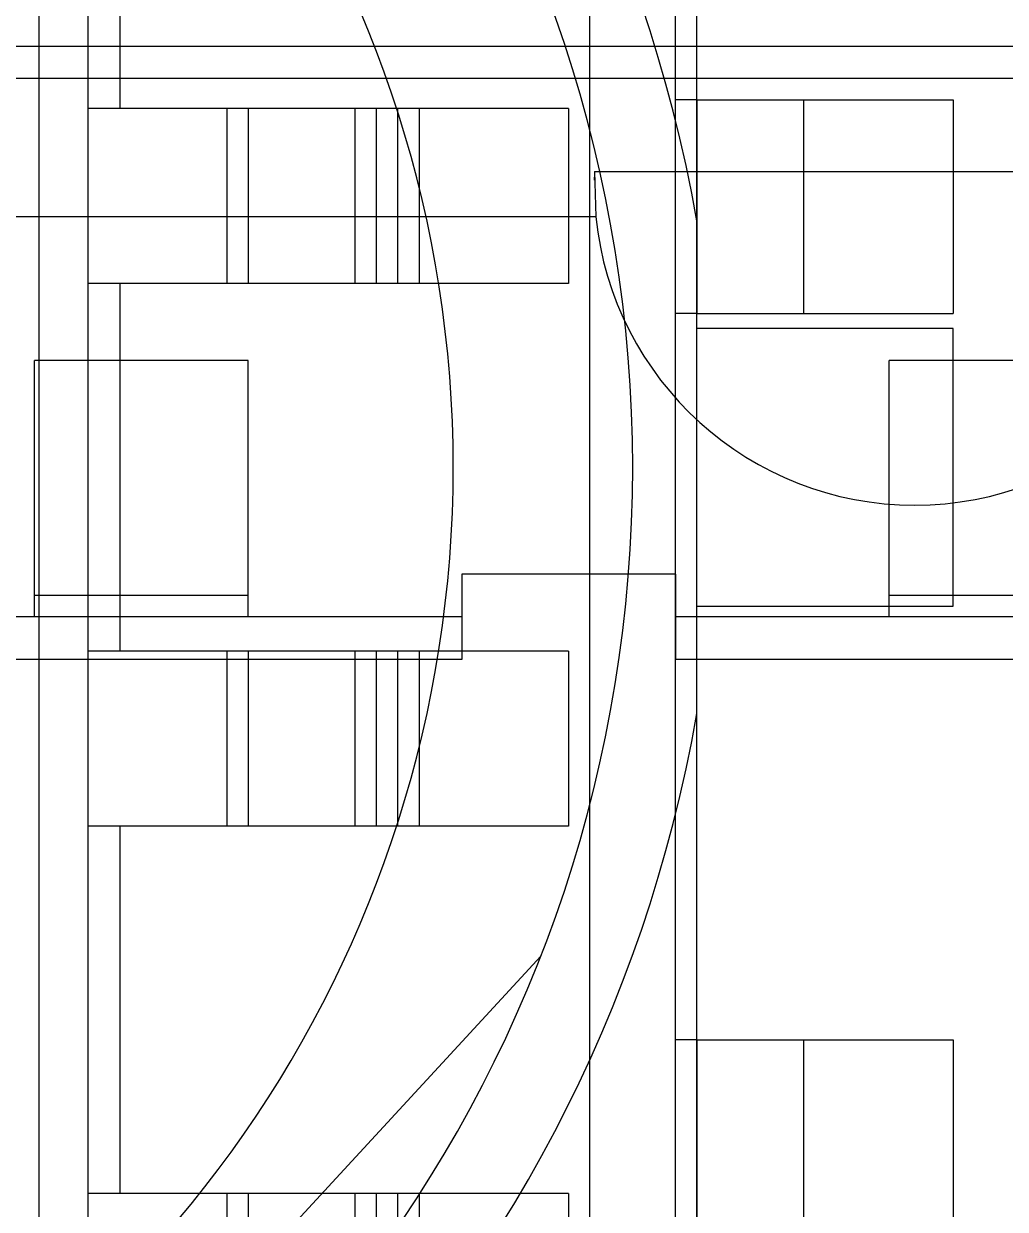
# Model space of a CAD drawing. Extents: x -10 to 102, y -14 to 43.
# Drawn here: x 1.725 to 4.022, y -1.737 to 1.038 of the extents above; entities that cross this region are included whole.
import ezdxf

# ---------------------------------------------------------------- set-up
doc = ezdxf.new("R2010")
doc.units = 0
doc.layers.get('0').update_dxf_attribs({"linetype": 'continuous'})

# ---------------------------------------------------------------- blocks, each defined once
blk = doc.blocks.new('PART__FEATURE008')
at = {"color": 0}
for p, q in [((1.7602, 2.1801), (1.7602, -2.1801)), ((1.875, 1.7), (1.875, 0.84)), ((1.95, 1.7), (1.95, 0.84)), ((1.875, 0.84), (1.875, 0.43)), ((1.95, 0.84), (1.875, 0.84)), ((2.25, 0.84), (1.95, 0.84)), ((2.25, 0.84), (2.25, 0.43)), ((2.55, 0.84), (2.55, 0.43)), ((3, 0.84), (2.65, 0.84)), ((2.65, 0.84), (2.65, 0.43)), ((3, 0.84), (3, 0.43)), ((1.875, 0.43), (1.875, -0.43)), ((1.95, 0.43), (1.875, 0.43)), ((1.95, 0.43), (1.95, -0.43)), ((2.25, 0.43), (1.95, 0.43)), ((3, 0.43), (2.65, 0.43)), ((1.875, -0.43), (1.875, -0.84)), ((1.95, -0.43), (1.875, -0.43)), ((2.25, -0.43), (1.95, -0.43)), ((2.25, -0.43), (2.25, -0.84)), ((2.55, -0.43), (2.55, -0.84)), ((3, -0.43), (2.65, -0.43)), ((2.65, -0.43), (2.65, -0.84)), ((3, -0.43), (3, -0.84)), ((1.875, -0.84), (1.875, -1.7)), ((1.95, -0.84), (1.875, -0.84)), ((1.95, -0.84), (1.95, -1.7)), ((2.25, -0.84), (1.95, -0.84)), ((3, -0.84), (2.65, -0.84)), ((1.875, -1.7), (1.875, -2.11)), ((1.95, -1.7), (1.875, -1.7)), ((2.25, -1.7), (1.95, -1.7)), ((2.25, -1.7), (2.25, -2.11)), ((2.55, -1.7), (2.55, -2.11)), ((2.55, -1.7), (2.55, -2.11)), ((3, -1.7), (2.65, -1.7)), ((2.65, -1.7), (2.65, -2.11)), ((3, -1.7), (3, -2.11))]:
    blk.add_line(p, q, dxfattribs=at)
for points in [[(2.55, 0.84), (2.25, 0.84)], [(2.65, 0.84), (2.55, 0.84)], [(2.55, 0.43), (2.25, 0.43)], [(2.65, 0.43), (2.55, 0.43)], [(2.55, -0.43), (2.25, -0.43)], [(2.65, -0.43), (2.55, -0.43)], [(2.55, -0.84), (2.25, -0.84)], [(2.65, -0.84), (2.55, -0.84)], [(2.55, -1.7), (2.25, -1.7)], [(2.65, -1.7), (2.55, -1.7)]]:
    blk.add_lwpolyline(points, dxfattribs=at)
blk = doc.blocks.new('PART__FEATURE009')
at = {"color": 0}
for p, q in [((6.985, 0.985), (0.635, 0.985)), ((6.91, 0.91), (0.71, 0.91)), ((3.0638, 0.5863), (1.0337, 0.5863))]:
    blk.add_line(p, q, dxfattribs=at)
for points in [[(3.0607, 0.6926), (3.0638, 0.5863)], [(3.0607, 0.6926), (4.5593, 0.6926)]]:
    blk.add_lwpolyline(points, dxfattribs=at)
for start, end in [(177.6098, 179.1832), (-174.2608, -90), (-90, -5.7392)]:
    blk.add_arc((3.81, 0.6613), 0.75, start, end, dxfattribs=at)
blk = doc.blocks.new('PART__FEATURE007')
at = {"color": 0}
for p, q in [((1.7602, 4.6801), (1.7602, -4.6801)), ((1.875, 1.7), (1.875, 0.84)), ((1.95, 1.7), (1.95, 0.84)), ((1.875, 0.84), (1.875, 0.43)), ((1.95, 0.84), (1.875, 0.84)), ((2.2, 0.84), (1.95, 0.84)), ((2.2, 0.84), (2.2, 0.43)), ((2.5, 0.84), (2.5, 0.43)), ((2.5, 0.84), (2.5, 0.43)), ((3, 0.84), (2.6, 0.84)), ((2.6, 0.84), (2.6, 0.43)), ((3, 0.84), (3, 0.43)), ((1.875, 0.43), (1.875, -0.43)), ((1.95, 0.43), (1.875, 0.43)), ((1.95, 0.43), (1.95, -0.43)), ((2.2, 0.43), (1.95, 0.43)), ((3, 0.43), (2.6, 0.43)), ((1.875, -0.43), (1.875, -0.84)), ((1.95, -0.43), (1.875, -0.43)), ((2.2, -0.43), (1.95, -0.43)), ((2.2, -0.43), (2.2, -0.84)), ((2.5, -0.43), (2.5, -0.84)), ((2.5, -0.43), (2.5, -0.84)), ((3, -0.43), (2.6, -0.43)), ((2.6, -0.43), (2.6, -0.84)), ((3, -0.43), (3, -0.84)), ((1.875, -0.84), (1.875, -1.7)), ((1.95, -0.84), (1.875, -0.84)), ((1.95, -0.84), (1.95, -1.7)), ((2.2, -0.84), (1.95, -0.84)), ((3, -0.84), (2.6, -0.84)), ((1.875, -1.7), (1.875, -2.11)), ((1.95, -1.7), (1.875, -1.7)), ((2.2, -1.7), (1.95, -1.7)), ((2.2, -1.7), (2.2, -2.11)), ((2.5, -1.7), (2.5, -2.11)), ((3, -1.7), (2.6, -1.7)), ((2.6, -1.7), (2.6, -2.11)), ((3, -1.7), (3, -2.11))]:
    blk.add_line(p, q, dxfattribs=at)
for points in [[(2.5, 0.84), (2.2, 0.84)], [(2.6, 0.84), (2.5, 0.84)], [(2.5, 0.43), (2.2, 0.43)], [(2.6, 0.43), (2.5, 0.43)], [(2.5, -0.43), (2.2, -0.43)], [(2.6, -0.43), (2.5, -0.43)], [(2.5, -0.84), (2.2, -0.84)], [(2.6, -0.84), (2.5, -0.84)], [(2.5, -1.7), (2.2, -1.7)], [(2.6, -1.7), (2.5, -1.7)]]:
    blk.add_lwpolyline(points, dxfattribs=at)
blk = doc.blocks.new('PART__FEATURE044')
at = {"color": 0}
for p, q in [((3.3, 0.5766), (3.3, 2.9)), ((3.3, -0.5766), (3.3, 0.5766)), ((3.9, 0.325), (3.3, 0.325)), ((3.9, -0.325), (3.9, 0.325)), ((3.3, -0.325), (3.9, -0.325)), ((3.3, -2.9), (3.3, -0.5766))]:
    blk.add_line(p, q, dxfattribs=at)
blk.add_lwpolyline([(2.9347, -1.1445), (1.378, -2.8326)], dxfattribs=at)
blk.add_lwpolyline([(2.9347, -1.1445), (1.378, -2.8326)], dxfattribs=at)
blk.add_lwpolyline([(2.9347, -1.1445), (1.378, -2.8326)], dxfattribs=at)
for radius, start, end in [(3.35, 9.9116, 80.0884), (3.15, 0, 72.5424), (3.15, 0, 72.5424), (2.73, -69.7478, 69.7478), (3.15, -72.5424, 0), (3.15, -72.5424, 0), (3.35, -80.0884, -9.9116)]:
    blk.add_arc((0, 0), radius, start, end, dxfattribs=at)
blk = doc.blocks.new('PART__FEATURE031')
at = {"color": 0}
for p, q in [((2.25, 0.25), (1.75, 0.25)), ((4.25, 0.25), (3.75, 0.25)), ((2.75, -0.25), (2.75, -0.45)), ((3.25, -0.25), (2.75, -0.25)), ((3.25, -0.25), (3.25, -0.45)), ((1.75, -0.35), (1.75, -0.3)), ((2.25, -0.3), (1.75, -0.3)), ((2.25, -0.35), (2.25, -0.3)), ((3.75, -0.35), (3.75, -0.3)), ((4.25, -0.3), (3.75, -0.3)), ((2.75, -0.35), (1.25, -0.35)), ((4.75, -0.35), (3.25, -0.35)), ((2.75, -0.45), (1.25, -0.45)), ((4.4, -0.45), (3.25, -0.45))]:
    blk.add_line(p, q, dxfattribs=at)
for points in [[(1.75, -0.3), (1.75, 0.25)], [(2.25, -0.3), (2.25, 0.25)], [(3.75, -0.3), (3.75, 0.25)]]:
    blk.add_lwpolyline(points, dxfattribs=at)
blk = doc.blocks.new('PART__FEATURE027')
at = {"color": 0}
for p, q in [((3.25, -5), (3.25, 5)), ((3.05, -4.8), (3.05, 4.8)), ((3.3, 0.86), (3.25, 0.86)), ((3.3, 0.86), (3.3, 0.36)), ((3.55, 0.86), (3.9, 0.86)), ((3.55, 0.86), (3.55, 0.36)), ((3.9, 0.86), (3.9, 0.36)), ((3.3, 0.36), (3.25, 0.36)), ((3.55, 0.36), (3.9, 0.36)), ((3.3, -1.34), (3.25, -1.34)), ((3.3, -1.34), (3.3, -1.84)), ((3.55, -1.34), (3.9, -1.34)), ((3.55, -1.34), (3.55, -1.84)), ((3.9, -1.34), (3.9, -1.84))]:
    blk.add_line(p, q, dxfattribs=at)
for points in [[(3.3, 0.86), (3.55, 0.86)], [(3.3, 0.36), (3.55, 0.36)], [(3.3, -1.34), (3.55, -1.34)]]:
    blk.add_lwpolyline(points, dxfattribs=at)
blk = doc.blocks.new('PART__FEATURE029')
at = {"color": 0}
for p, q in [((3.25, -5), (3.25, 5)), ((3.05, -4.8), (3.05, 4.8)), ((3.3, 0.86), (3.25, 0.86)), ((3.3, 0.86), (3.3, 0.36)), ((3.55, 0.86), (3.9, 0.86)), ((3.55, 0.86), (3.55, 0.36)), ((3.9, 0.86), (3.9, 0.36)), ((3.3, 0.36), (3.25, 0.36)), ((3.55, 0.36), (3.9, 0.36)), ((3.3, -1.34), (3.25, -1.34)), ((3.3, -1.34), (3.3, -1.84)), ((3.55, -1.34), (3.9, -1.34)), ((3.55, -1.34), (3.55, -1.84)), ((3.9, -1.34), (3.9, -1.84))]:
    blk.add_line(p, q, dxfattribs=at)
for points in [[(3.3, 0.86), (3.55, 0.86)], [(3.3, 0.36), (3.55, 0.36)], [(3.3, -1.34), (3.55, -1.34)]]:
    blk.add_lwpolyline(points, dxfattribs=at)
blk = doc.blocks.new('PART__FEATURE030')
at = {"color": 0}
for p, q in [((3.25, -5), (3.25, 5)), ((3.05, -4.8), (3.05, 4.8)), ((3.3, 0.86), (3.25, 0.86)), ((3.3, 0.86), (3.3, 0.36)), ((3.55, 0.86), (3.9, 0.86)), ((3.55, 0.86), (3.55, 0.36)), ((3.9, 0.86), (3.9, 0.36)), ((3.3, 0.36), (3.25, 0.36)), ((3.55, 0.36), (3.9, 0.36)), ((3.3, -1.34), (3.25, -1.34)), ((3.3, -1.34), (3.3, -1.84)), ((3.55, -1.34), (3.9, -1.34)), ((3.55, -1.34), (3.55, -1.84)), ((3.9, -1.34), (3.9, -1.84))]:
    blk.add_line(p, q, dxfattribs=at)
for points in [[(3.3, 0.86), (3.55, 0.86)], [(3.3, 0.36), (3.55, 0.36)], [(3.3, -1.34), (3.55, -1.34)]]:
    blk.add_lwpolyline(points, dxfattribs=at)
blk = doc.blocks.new('PART__FEATURE032')
at = {"color": 0}
for p, q in [((2.25, 0.25), (1.75, 0.25)), ((4.25, 0.25), (3.75, 0.25)), ((2.75, -0.25), (2.75, -0.45)), ((3.25, -0.25), (2.75, -0.25)), ((3.25, -0.25), (3.25, -0.45)), ((1.75, -0.35), (1.75, -0.3)), ((2.25, -0.3), (1.75, -0.3)), ((2.25, -0.35), (2.25, -0.3)), ((3.75, -0.35), (3.75, -0.3)), ((4.25, -0.3), (3.75, -0.3)), ((2.75, -0.35), (1.25, -0.35)), ((4.75, -0.35), (3.25, -0.35)), ((2.75, -0.45), (1.25, -0.45)), ((4.4, -0.45), (3.25, -0.45))]:
    blk.add_line(p, q, dxfattribs=at)
for points in [[(1.75, -0.3), (1.75, 0.25)], [(2.25, -0.3), (2.25, 0.25)], [(3.75, -0.3), (3.75, 0.25)]]:
    blk.add_lwpolyline(points, dxfattribs=at)
blk = doc.blocks.new('PART__FEATURE028')
at = {"color": 0}
for p, q in [((3.25, -5), (3.25, 5)), ((3.05, -4.8), (3.05, 4.8)), ((3.3, 0.86), (3.25, 0.86)), ((3.3, 0.86), (3.3, 0.36)), ((3.55, 0.86), (3.9, 0.86)), ((3.55, 0.86), (3.55, 0.36)), ((3.9, 0.86), (3.9, 0.36)), ((3.3, 0.36), (3.25, 0.36)), ((3.55, 0.36), (3.9, 0.36)), ((3.3, -1.34), (3.25, -1.34)), ((3.3, -1.34), (3.3, -1.84)), ((3.55, -1.34), (3.9, -1.34)), ((3.55, -1.34), (3.55, -1.84)), ((3.9, -1.34), (3.9, -1.84))]:
    blk.add_line(p, q, dxfattribs=at)
for points in [[(3.3, 0.86), (3.55, 0.86)], [(3.3, 0.36), (3.55, 0.36)], [(3.3, -1.34), (3.55, -1.34)]]:
    blk.add_lwpolyline(points, dxfattribs=at)
blk = doc.blocks.new('PART__FEATURE033')
at = {"color": 0}
for p, q in [((2.25, 0.25), (1.75, 0.25)), ((4.25, 0.25), (3.75, 0.25)), ((2.75, -0.25), (2.75, -0.45)), ((3.25, -0.25), (2.75, -0.25)), ((3.25, -0.25), (3.25, -0.45)), ((1.75, -0.35), (1.75, -0.3)), ((2.25, -0.3), (1.75, -0.3)), ((2.25, -0.35), (2.25, -0.3)), ((3.75, -0.35), (3.75, -0.3)), ((4.25, -0.3), (3.75, -0.3)), ((2.75, -0.35), (1.25, -0.35)), ((4.75, -0.35), (3.25, -0.35)), ((2.75, -0.45), (1.25, -0.45)), ((4.75, -0.45), (3.25, -0.45))]:
    blk.add_line(p, q, dxfattribs=at)
for points in [[(1.75, -0.3), (1.75, 0.25)], [(2.25, -0.3), (2.25, 0.25)], [(3.75, -0.3), (3.75, 0.25)]]:
    blk.add_lwpolyline(points, dxfattribs=at)
blk = doc.blocks.new('PART__FEATURE048')
at = {"color": 0}
for p, q in [((3.3, 0.5766), (3.3, 2.9)), ((3.3, -0.5766), (3.3, 0.5766)), ((3.9, 0.325), (3.3, 0.325)), ((3.9, -0.325), (3.9, 0.325)), ((3.3, -0.325), (3.9, -0.325)), ((3.3, -2.9), (3.3, -0.5766))]:
    blk.add_line(p, q, dxfattribs=at)
blk.add_lwpolyline([(2.9347, -1.1445), (1.378, -2.8326)], dxfattribs=at)
blk.add_lwpolyline([(2.9347, -1.1445), (1.378, -2.8326)], dxfattribs=at)
blk.add_lwpolyline([(2.9347, -1.1445), (1.378, -2.8326)], dxfattribs=at)
for radius, start, end in [(3.35, 9.9116, 80.0884), (3.15, 0, 72.5424), (3.15, 0, 72.5424), (2.73, -69.7478, 69.7478), (3.15, -72.5424, 0), (3.15, -72.5424, 0), (3.35, -80.0884, -9.9116)]:
    blk.add_arc((0, 0), radius, start, end, dxfattribs=at)
blk = doc.blocks.new('PART__FEATURE024')
at = {"color": 0}
for p, q in [((3.25, -5), (3.25, 5)), ((3.05, -4.8), (3.05, 4.8)), ((3.3, 0.86), (3.25, 0.86)), ((3.3, 0.86), (3.3, 0.36)), ((3.55, 0.86), (3.9, 0.86)), ((3.55, 0.86), (3.55, 0.36)), ((3.9, 0.86), (3.9, 0.36)), ((3.3, 0.36), (3.25, 0.36)), ((3.55, 0.36), (3.9, 0.36)), ((3.3, -1.34), (3.25, -1.34)), ((3.3, -1.34), (3.3, -1.84)), ((3.55, -1.34), (3.9, -1.34)), ((3.55, -1.34), (3.55, -1.84)), ((3.9, -1.34), (3.9, -1.84))]:
    blk.add_line(p, q, dxfattribs=at)
for points in [[(3.3, 0.86), (3.55, 0.86)], [(3.3, 0.36), (3.55, 0.36)], [(3.3, -1.34), (3.55, -1.34)]]:
    blk.add_lwpolyline(points, dxfattribs=at)
blk = doc.blocks.new('PART__FEATURE025')
at = {"color": 0}
for p, q in [((3.25, -5), (3.25, 5)), ((3.05, -4.8), (3.05, 4.8)), ((3.3, 0.86), (3.25, 0.86)), ((3.3, 0.86), (3.3, 0.36)), ((3.55, 0.86), (3.9, 0.86)), ((3.55, 0.86), (3.55, 0.36)), ((3.9, 0.86), (3.9, 0.36)), ((3.3, 0.36), (3.25, 0.36)), ((3.55, 0.36), (3.9, 0.36)), ((3.3, -1.34), (3.25, -1.34)), ((3.3, -1.34), (3.3, -1.84)), ((3.55, -1.34), (3.9, -1.34)), ((3.55, -1.34), (3.55, -1.84)), ((3.9, -1.34), (3.9, -1.84))]:
    blk.add_line(p, q, dxfattribs=at)
for points in [[(3.3, 0.86), (3.55, 0.86)], [(3.3, 0.36), (3.55, 0.36)], [(3.3, -1.34), (3.55, -1.34)]]:
    blk.add_lwpolyline(points, dxfattribs=at)
blk = doc.blocks.new('PART__FEATURE026')
at = {"color": 0}
for p, q in [((3.25, -5), (3.25, 5)), ((3.05, -4.8), (3.05, 4.8)), ((3.3, 0.86), (3.25, 0.86)), ((3.3, 0.86), (3.3, 0.36)), ((3.55, 0.86), (3.9, 0.86)), ((3.55, 0.86), (3.55, 0.36)), ((3.9, 0.86), (3.9, 0.36)), ((3.3, 0.36), (3.25, 0.36)), ((3.55, 0.36), (3.9, 0.36)), ((3.3, -1.34), (3.25, -1.34)), ((3.3, -1.34), (3.3, -1.84)), ((3.55, -1.34), (3.9, -1.34)), ((3.55, -1.34), (3.55, -1.84)), ((3.9, -1.34), (3.9, -1.84))]:
    blk.add_line(p, q, dxfattribs=at)
for points in [[(3.3, 0.86), (3.55, 0.86)], [(3.3, 0.36), (3.55, 0.36)], [(3.3, -1.34), (3.55, -1.34)]]:
    blk.add_lwpolyline(points, dxfattribs=at)

msp = doc.modelspace()

# ---------------------------------------------------------------- block references
at = {"color": 0}
for name in ['PART__FEATURE027', 'PART__FEATURE029', 'PART__FEATURE030', 'PART__FEATURE028', 'PART__FEATURE024', 'PART__FEATURE025', 'PART__FEATURE026', 'PART__FEATURE007', 'PART__FEATURE044', 'PART__FEATURE048', 'PART__FEATURE008', 'PART__FEATURE031', 'PART__FEATURE032', 'PART__FEATURE033', 'PART__FEATURE009']:
    msp.add_blockref(name, (0, 0), dxfattribs=at)

doc.saveas('drawing.dxf')
